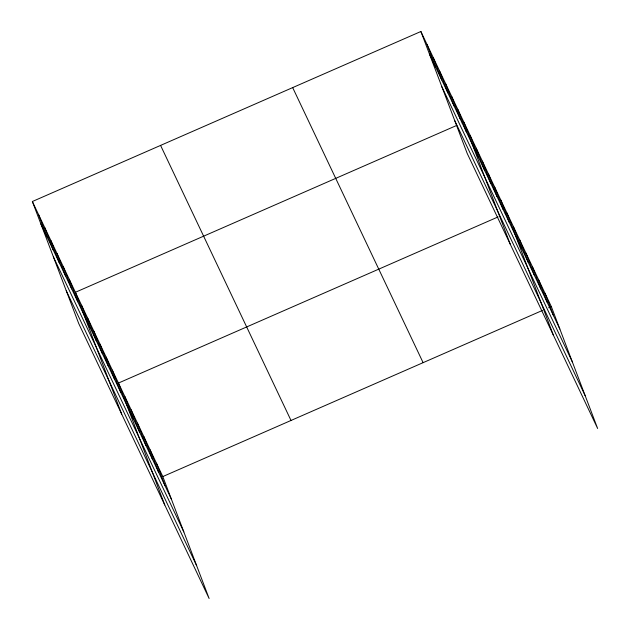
<?xml version="1.0" encoding="UTF-8"?>
<svg xmlns="http://www.w3.org/2000/svg" width="630" height="630" viewBox="0 0 630 630"><rect width="100%" height="100%" fill="white"/><g stroke="black" fill="none" stroke-linecap="round" stroke-linejoin="round"><path stroke-width="0.94" d="M32.366 201.513L162.8 476.571L209.121 598.5L78.687 323.442L32.366 201.513L420.879 31.5L551.313 306.558L597.634 428.487L467.2 153.429L420.879 31.5M456.805 125.386L75.411 292.281L121.724 414.209M462.144 123.047L463.924 122.267L510.245 244.196M498.062 216.933L118.456 383.056L164.769 504.984M505.189 213.814L506.969 213.034L553.282 334.963M162.8 476.571L542.414 310.448M548.643 307.724L551.313 306.558M429.432 54.015L559.865 329.065M441.898 86.822L572.331 361.872M454.734 120.621L585.168 395.679M292.674 87.601L423.108 362.659M160.579 145.412L291.013 420.47M40.919 224.028L171.352 499.086M53.385 256.835L183.818 531.893M66.221 290.635L196.654 565.693M544.981 293.194L553.534 315.709M538.642 279.838L547.194 302.345M532.311 266.474L540.863 288.989M525.971 253.118L534.524 275.625M519.64 239.754L528.192 262.269M513.3 226.398L521.853 248.905M500.819 200.072L509.371 222.579M494.668 187.102L503.22 209.617M488.518 174.14L497.07 196.647M482.375 161.17L490.92 183.684M476.225 148.2L484.777 170.714M470.074 135.237L478.627 157.744M457.774 109.305L466.326 131.812M451.623 96.335L460.176 118.849M445.481 83.365L454.025 105.879M439.33 70.403L447.883 92.909M433.18 57.432L441.732 79.947M427.03 44.47L435.582 66.977M156.468 463.208L165.021 485.722M150.129 449.851L158.681 472.366M143.797 436.488L152.35 459.002M137.458 423.132L146.01 445.646M131.127 409.776L139.679 432.282M124.787 396.412L133.339 418.926M112.305 370.086L120.858 392.6M106.155 357.115L114.707 379.63M100.005 344.153L108.557 366.66M93.854 331.183L102.406 353.698M87.712 318.221L96.264 340.728M81.561 305.251L90.114 327.765M69.261 279.318L77.813 301.825M63.11 266.348L71.662 288.863M56.96 253.386L65.512 275.893M50.817 240.416L59.362 262.93M44.667 227.446L53.219 249.96M38.517 214.483L47.069 236.99"/></g></svg>
